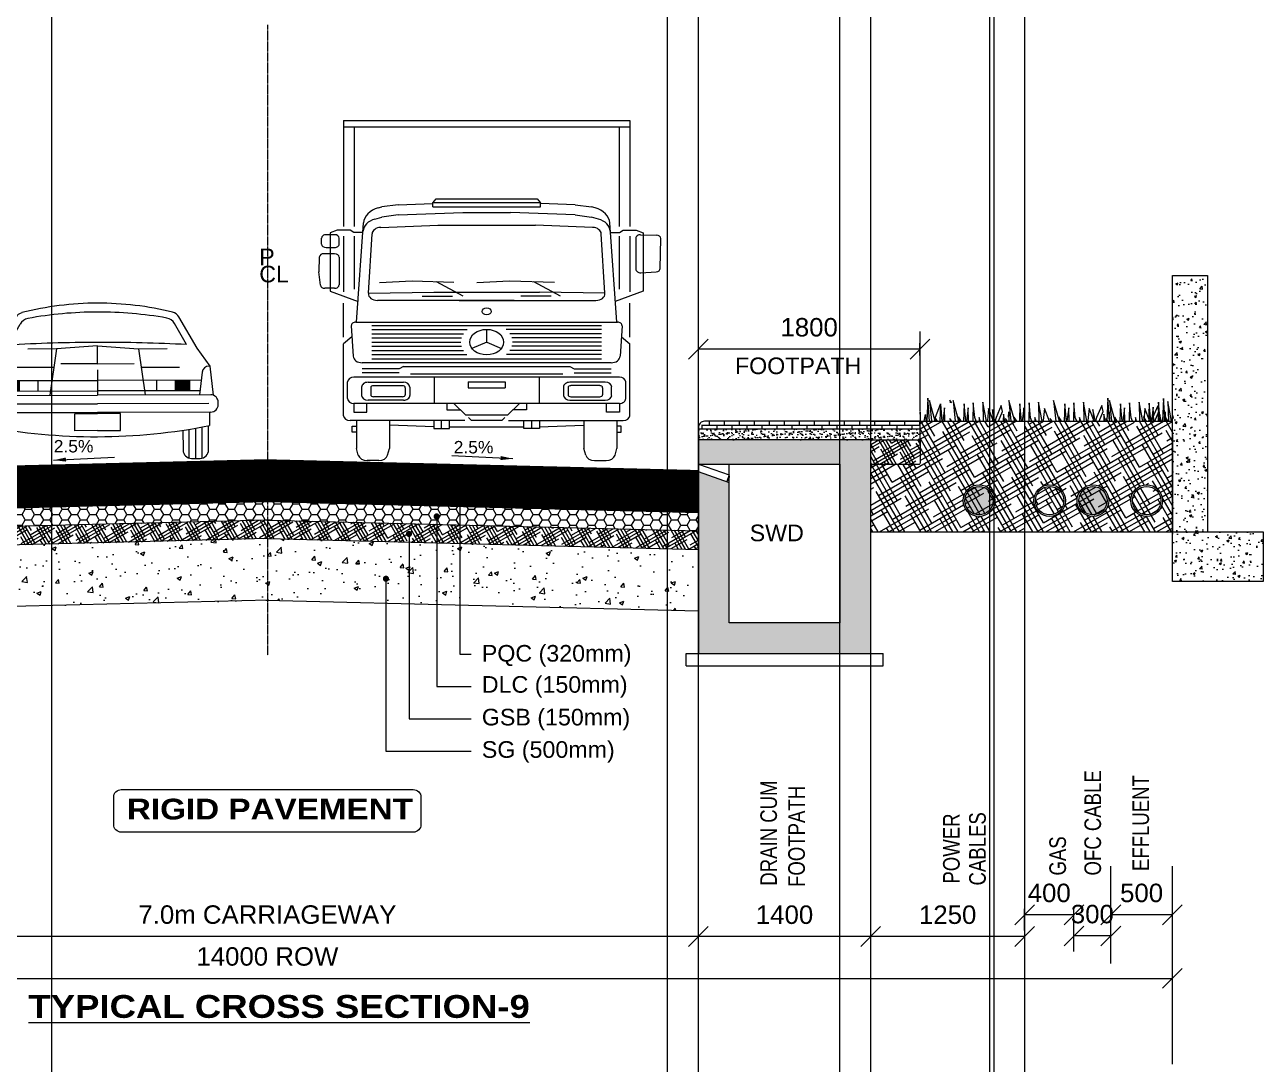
# Model space of a CAD drawing. Header units: inches. Extents: x 1863003 to 1881330, y 133141 to 515800.
# Drawn here: x 1870421 to 1880480, y 314156 to 322600 of the extents above; entities that cross this region are included whole.
import ezdxf

# ---------------------------------------------------------------- set-up
doc = ezdxf.new("R2010")
doc.units = ezdxf.units.IN
doc.header["$MEASUREMENT"] = 0
doc.linetypes.add('CENTERX2', pattern=[4, 2.5, -0.5, 0.5, -0.5])
doc.layers.get('0').update_dxf_attribs({"color": 4, "linetype": 'ELEC_LINE', "lineweight": 13})
doc.layers.get('Defpoints').update_dxf_attribs({"lineweight": 13})
for name, color, linetype, lineweight in [('DIM', 7, 'Continuous', 13), ('DIMEN', 7, 'Continuous', 13), ('HATCH', 252, 'Continuous', 13)]:
    doc.layers.add(name, color=color, linetype=linetype, lineweight=lineweight)
doc.styles.add('AB', font='ariblk.ttf')
doc.styles.add('ARIAL', font='arial.ttf')
doc.styles.get("Standard").update_dxf_attribs({"font": 'romans.shx'})
doc.linetypes.add('ELEC_LINE', pattern='A,12.7,-5.08,["EL",Standard,S=2.54,R=0,X=-2.54,Y=-1.27],-5.08', length=22.86)
doc.dimstyles.get("Standard").update_dxf_attribs({"dimtxt": 180, "dimasz": 160, "dimexe": 50, "dimexo": 50, "dimgap": 100, "dimtad": 1, "dimdec": 0, "dimzin": 0, "dimdsep": 46, "dimtxsty": 'ARIAL', "dimcen": 0.09, "dimclrd": 256, "dimclre": 256, "dimclrt": 256, "dimadec": 0, "dimazin": 0, "dimtm": 1e-09, "dimtfac": 1, "dimtdec": 0, "dimtofl": 0, "dimtmove": 0, "dimatfit": 3, "dimfxl": 0, "dimtolj": 1, "dimtzin": 0, "dimlwd": 9, "dimlwe": -1, "dimarcsym": 0})
pattern_1 = [(50, (0, -193200.05), (358.63009, -31.376067), [37.5, -412.5]), (355, (0, -193200.05), (-69.37567, 376.09607), [30, -330]), (100.451444, (29.9, -193202.67), (289.254423, 344.719995), [31.870096, -350.571056]), (46.1842, (0, -193100.05), (533.62067, -82.75964), [56.25, -618.75]), (96.635635, (44.47, -193106.95), (467.33097, 487.0593), [47.80517, -525.85688]), (351.184164, (0, -193100.05), (467.33097, 487.0593), [45, -495]), (21, (50, -193125.05), (298.453526, -201.309445), [37.5, -412.5]), (326, (50, -193125.05), (121.657666, 362.57502), [30, -330]), (71.451445, (74.87, -193141.83), (420.11119, 161.265576), [31.870095, -350.571056]), (37.5, (0, -193200.05), (6.079928, 166.446927), [0, -326, 0, -335, 0, -331.25]), (7.5, (0, -193200.05), (131.534769, 197.205856), [0, -191, 0, -318.5, 0, -126.25]), (327.5, (-111.5, -193200.05), (266.911218, -11.277436), [0, -125, 0, -390, 0, -517.5]), (317.5, (-161.5, -193200.05), (291.593085, 50.05249), [0, -162.5, 0, -259, 0, -367.5])]
pattern_2 = [(30, (0, -193200.055), (74.10254038, 71.6506351), [400, -200]), (120, (0, -193200.055), (28.3493649, -99.10254038), [400, -200])]
pattern_3 = [(0, (0, -193200.055), (75, 43.3012702), [50, -100]), (120, (0, -193200.055), (-75, 43.3012702), [50, -100]), (60, (0, -193200.055), (2e-14, 86.6025404), [-100, 50])]
pattern_4 = [(45, (0, -193200.0548), (-0.8838834765, 0.8838834765), [])]

# ---------------------------------------------------------------- blocks, each defined once
blk = doc.blocks.new('ca')
at = {"color": 8}
for p, q in [((-28.87, 25.62), (-23.64, 34.63)), ((-25.85, 26.63), (-22.36, 32.7)), ((25.85, 26.63), (22.36, 32.7)), ((28.87, 25.62), (23.64, 34.63)), ((-32.64, 20.39), (-28.87, 25.62)), ((-11.87, 25.46), (-20.19, 25.46)), ((-11.87, 25.46), (-13.81, 12.06)), ((0, 26.33), (-11.87, 25.46)), ((0, 26.33), (11.87, 25.46)), ((0, 21.14), (0, 26.33)), ((11.87, 25.46), (13.81, 12.06)), ((11.87, 25.46), (20.19, 25.46)), ((32.64, 20.39), (28.87, 25.62)), ((-33.58, 11.92), (-32.64, 20.39)), ((-32.64, 20.39), (-32.28, 20.39)), ((-30.3, 18.62), (-29.57, 12.06)), ((-12.64, 20.11), (-23.75, 20.11)), ((0, 21.14), (-10.62, 21.14)), ((0, 21.14), (10.62, 21.14)), ((0, 19.41), (0, 12.06)), ((12.64, 20.11), (23.75, 20.11)), ((30.3, 18.62), (29.57, 12.06)), ((32.64, 20.39), (32.28, 20.39)), ((33.58, 11.92), (32.64, 20.39)), ((-30.05, 16.33), (0, 16.33)), ((-26.76, 13.26), (-26.76, 16.33)), ((-22.56, 13.26), (-22.56, 16.33)), ((-17.19, 13.26), (-17.19, 16.33)), ((30.05, 16.33), (0, 16.33)), ((17.19, 13.26), (17.19, 16.33)), ((22.56, 13.26), (22.56, 16.33)), ((26.76, 13.26), (26.76, 16.33)), ((-32.79, 12.06), (0, 12.06)), ((-29.71, 13.26), (0, 13.26)), ((29.71, 13.26), (0, 13.26)), ((32.79, 12.06), (0, 12.06)), ((-34.95, 9.21), (-34.95, 9.91)), ((-32.26, 9.56), (0, 9.56)), ((32.26, 9.56), (0, 9.56)), ((34.95, 9.21), (34.95, 9.91)), ((-32.79, 7.05), (0, 7.05)), ((-32.41, 7.05), (-32.41, 3.13)), ((-6.6, 1.76), (-6.6, 6.69)), ((-6.6, 6.69), (0, 6.69)), ((32.79, 7.05), (0, 7.05)), ((6.6, 6.69), (0, 6.69)), ((6.6, 1.76), (6.6, 6.69)), ((32.41, 7.05), (32.41, 3.13)), ((-32.09, -3.91), (-32.09, 3.06)), ((-30.28, -6.26), (-30.28, 2.73)), ((-28.4, -6.35), (-28.4, 2.4)), ((-26.52, -6.26), (-26.52, 2.09)), ((-24.71, 1.81), (-24.71, -3.91)), ((0, 1.76), (-6.6, 1.76)), ((0, 1.76), (6.6, 1.76)), ((24.71, 1.81), (24.71, -3.91)), ((26.52, -6.26), (26.52, 2.09)), ((28.4, -6.35), (28.4, 2.4)), ((30.28, -6.26), (30.28, 2.73)), ((32.09, -3.91), (32.09, 3.06)), ((-27.15, -6.35), (-29.66, -6.35)), ((27.15, -6.35), (29.66, -6.35))]:
    blk.add_line(p, q, dxfattribs=at)
for centre, radius, start, end in [((-21.11, 33.15), 2.93, 104.0557, 149.858), ((0, -51.16), 89.85, 90, 104.0557), ((0, -77.34), 113.45, 90, 100.1965), ((0, -51.16), 89.85, 75.9443, 90), ((0, -77.34), 113.45, 79.8035, 90), ((21.11, 33.15), 2.93, 30.142, 75.9443), ((-19.5, 31.06), 3.3, 100.1965, 150.1888), ((19.5, 31.06), 3.3, 29.8112, 79.8035), ((0, -444.78), 472.11, 90, 93.1382), ((0, -444.78), 472.11, 86.8618, 90), ((-32.28, 18.4), 1.99, 6.3627, 90), ((32.28, 18.4), 1.99, 90, 173.6373), ((-32.79, 9.91), 2.16, 90, 180), ((32.79, 9.91), 2.16, 0, 90), ((-32.79, 9.21), 2.16, 180, 270), ((32.79, 9.21), 2.16, 270, 0), ((0, 169.59), 169.59, 258.9833, 270), ((0, 169.59), 169.59, 270, 281.0167), ((-29.66, -3.91), 2.44, 180, 270), ((-27.15, -3.91), 2.44, 270, 0), ((27.15, -3.91), 2.44, 180, 270), ((29.66, -3.91), 2.44, 270, 0)]:
    blk.add_arc(centre, radius, start, end, dxfattribs=at)
for points in [[(-22.56, 13.26), (-22.56, 16.33), (-26.76, 13.26), (-26.76, 16.33)], [(22.56, 13.26), (22.56, 16.33), (26.76, 13.26), (26.76, 16.33)]]:
    blk.add_solid(points, dxfattribs=at)
blk = doc.blocks.new('_Oblique')
at = {"color": 0, "linetype": 'ByBlock', "lineweight": -2}
blk.add_line((-0.5, -0.5), (0.5, 0.5), dxfattribs=at)
blk = doc.blocks.new('*D133')
at = {"layer": 'Defpoints', "color": 0, "ltscale": 0.02}
for p in [(1878942, 315198), (1878942, 315021), (1879242, 315021)]:
    blk.add_point(p, dxfattribs=at)
at = {"layer": 'DIMEN', "ltscale": 0.02}
for p, q in [((1878942, 315071), (1878942, 315248)), ((1879242, 315071), (1879242, 315248))]:
    blk.add_line(p, q, dxfattribs=at)
at = {"layer": 'DIMEN', "lineweight": 9, "ltscale": 0.02}
blk.add_line((1879242, 315198), (1878942, 315198), dxfattribs=at)
at = {"layer": 'DIMEN', "lineweight": 9, "ltscale": 0.02, "xscale": 160, "yscale": 160, "zscale": 160, "rotation": 180}
blk.add_blockref('_Oblique', (1878942, 315198), dxfattribs=at)
at = {"layer": 'DIMEN', "lineweight": 9, "ltscale": 0.02, "xscale": 160, "yscale": 160, "zscale": 160}
blk.add_blockref('_Oblique', (1879242, 315198), dxfattribs=at)
at = {"layer": 'DIMEN', "ltscale": 0.02, "insert": (1879092, 315375), "char_height": 150, "attachment_point": 5, "style": 'ARIAL'}
blk.add_mtext('\\A1;300', dxfattribs=at)
blk = doc.blocks.new('*D134')
at = {"layer": 'Defpoints', "color": 0, "ltscale": 0.02}
for p in [(1875892, 315194), (1875892, 315194), (1877292, 315194)]:
    blk.add_point(p, dxfattribs=at)
at = {"layer": 'DIMEN', "lineweight": 9, "ltscale": 0.02}
blk.add_line((1877292, 315194), (1875892, 315194), dxfattribs=at)
at = {"layer": 'DIMEN', "lineweight": 9, "ltscale": 0.02, "xscale": 160, "yscale": 160, "zscale": 160, "rotation": 180}
blk.add_blockref('_Oblique', (1875892, 315194), dxfattribs=at)
at = {"layer": 'DIMEN', "lineweight": 9, "ltscale": 0.02, "xscale": 160, "yscale": 160, "zscale": 160}
blk.add_blockref('_Oblique', (1877292, 315194), dxfattribs=at)
at = {"layer": 'DIMEN', "ltscale": 0.02, "insert": (1876592, 315370), "char_height": 150, "attachment_point": 5, "style": 'ARIAL'}
blk.add_mtext('\\A1;1400', dxfattribs=at)
blk = doc.blocks.new('*D135')
at = {"layer": 'Defpoints', "color": 0, "ltscale": 0.02}
for p in [(1868892, 315194), (1868892, 315194), (1875892, 315194)]:
    blk.add_point(p, dxfattribs=at)
at = {"layer": 'DIMEN', "lineweight": 9, "ltscale": 0.02}
blk.add_line((1875892, 315194), (1868892, 315194), dxfattribs=at)
at = {"layer": 'DIMEN', "lineweight": 9, "ltscale": 0.02, "xscale": 160, "yscale": 160, "zscale": 160, "rotation": 180}
blk.add_blockref('_Oblique', (1868892, 315194), dxfattribs=at)
at = {"layer": 'DIMEN', "lineweight": 9, "ltscale": 0.02, "xscale": 160, "yscale": 160, "zscale": 160}
blk.add_blockref('_Oblique', (1875892, 315194), dxfattribs=at)
at = {"layer": 'DIMEN', "ltscale": 0.02, "insert": (1872392, 315371), "char_height": 150, "attachment_point": 5, "style": 'ARIAL'}
blk.add_mtext('\\A1;7.0m CARRIAGEWAY', dxfattribs=at)
blk = doc.blocks.new('*D137')
at = {"layer": 'Defpoints', "color": 0, "ltscale": 0.02}
for p in [(1879742, 314853), (1865742, 314676), (1879742, 314676)]:
    blk.add_point(p, dxfattribs=at)
at = {"layer": 'DIMEN', "ltscale": 0.02}
for p, q in [((1865742, 314726), (1865742, 314903)), ((1879742, 314726), (1879742, 314903))]:
    blk.add_line(p, q, dxfattribs=at)
at = {"layer": 'DIMEN', "lineweight": 9, "ltscale": 0.02}
blk.add_line((1865742, 314853), (1879742, 314853), dxfattribs=at)
at = {"layer": 'DIMEN', "lineweight": 9, "ltscale": 0.02, "xscale": 160, "yscale": 160, "zscale": 160, "rotation": 180}
blk.add_blockref('_Oblique', (1865742, 314853), dxfattribs=at)
at = {"layer": 'DIMEN', "lineweight": 9, "ltscale": 0.02, "xscale": 160, "yscale": 160, "zscale": 160}
blk.add_blockref('_Oblique', (1879742, 314853), dxfattribs=at)
at = {"layer": 'DIMEN', "ltscale": 0.02, "insert": (1872392, 315031), "char_height": 150, "attachment_point": 5, "style": 'ARIAL'}
blk.add_mtext('\\A1;14000 ROW', dxfattribs=at)
blk = doc.blocks.new('A$C9c4fc737')
at = {"color": 8, "linetype": 'Continuous'}
for p, q in [((10.81, 147.25), (134.61, 147.25)), ((10.81, 147.25), (10.81, 101.32)), ((134.61, 147.25), (134.61, 101.32)), ((10.81, 144.51), (134.61, 144.51)), ((15.3, 144.51), (15.3, 101.32)), ((130.12, 144.51), (130.12, 101.32)), ((49.37, 111.54), (50.8, 113.23)), ((50.8, 113.23), (94.62, 113.23)), ((94.62, 113.23), (96.05, 111.54)), ((25.8, 109.39), (27.36, 109.83)), ((34.43, 110.74), (27.36, 109.83)), ((34.43, 110.74), (49.37, 111.31)), ((34.43, 106.31), (62.34, 107.37)), ((96.05, 111.54), (49.37, 111.54)), ((49.37, 109.85), (49.37, 111.54)), ((49.37, 109.85), (96.05, 109.85)), ((62.34, 107.37), (83.08, 107.37)), ((110.99, 106.31), (83.08, 107.37)), ((96.05, 109.85), (96.05, 111.54)), ((110.99, 110.74), (96.05, 111.31)), ((110.99, 110.74), (118.06, 109.83)), ((119.62, 109.39), (118.06, 109.83)), ((16.44, 59.91), (19.43, 102.86)), ((24.28, 104.53), (27.36, 105.4)), ((26.84, 100.94), (51.62, 101.91)), ((34.43, 106.31), (27.36, 105.4)), ((51.62, 101.91), (93.8, 101.91)), ((118.58, 100.94), (93.8, 101.91)), ((110.99, 106.31), (118.06, 105.4)), ((121.14, 104.53), (118.06, 105.4)), ((128.98, 59.91), (125.99, 102.86)), ((6.95, 97.77), (3.23, 97.77)), ((7.94, 99.79), (4.91, 98.57)), ((4.91, 98.57), (4.91, 73.4)), ((13.61, 99.79), (7.94, 99.79)), ((10.81, 97.14), (10.81, 73.11)), ((15.22, 98.75), (13.61, 99.79)), ((19.14, 98.75), (15.22, 98.75)), ((15.3, 97.14), (15.3, 74.19)), ((21.52, 72.39), (23.11, 98.13)), ((123.9, 72.39), (122.31, 98.13)), ((126.28, 98.75), (130.2, 98.75)), ((130.12, 97.14), (130.12, 74.19)), ((130.2, 98.75), (131.81, 99.79)), ((131.81, 99.79), (137.47, 99.79)), ((134.61, 97.14), (134.61, 73.11)), ((137.47, 99.79), (140.51, 98.57)), ((139.33, 97.75), (146.14, 97.59)), ((140.51, 98.57), (140.51, 73.4)), ((1.26, 93.72), (1.26, 96.29)), ((3.23, 92.24), (6.95, 92.24)), ((8.92, 93.72), (8.92, 96.29)), ((137.3, 96.27), (137.3, 82.8)), ((147.86, 83.19), (148.05, 96.09)), ((0.28, 88.12), (0, 81.69)), ((6.89, 89.49), (2.28, 89.54)), ((8.82, 88.01), (8.82, 76.04)), ((0.75, 75.9), (0, 81.69)), ((139.43, 81.33), (146.05, 81.73)), ((40.46, 77.69), (26.35, 76.89)), ((58.43, 77.1), (40.46, 77.69)), ((62.54, 71.12), (51.02, 77.34)), ((82.52, 77.69), (68.41, 76.89)), ((102.04, 77.05), (82.52, 77.69)), ((104.6, 71.12), (93.07, 77.34)), ((6.86, 74.57), (2.71, 74.57)), ((4.91, 73.4), (17.06, 68.86)), ((21.52, 72.39), (49.8, 72.94)), ((44.75, 71.12), (57.89, 71.12)), ((49.8, 72.94), (95.62, 72.94)), ((100.67, 71.12), (87.53, 71.12)), ((123.9, 72.39), (95.62, 72.94)), ((140.51, 73.4), (128.36, 68.86)), ((10.81, 53.4), (10.81, 68.16)), ((84.58, 69.3), (25.46, 69.3)), ((60.84, 69.3), (119.96, 69.3)), ((134.61, 53.4), (134.61, 68.16)), ((16.09, 59.91), (129.33, 59.91)), ((14.13, 58.37), (14.94, 45.14)), ((23.02, 58.5), (122.4, 58.5)), ((23.02, 56.7), (64.22, 56.7)), ((23.02, 54.9), (62.65, 54.9)), ((72.71, 51.27), (72.71, 56.78)), ((122.4, 56.7), (81.2, 56.7)), ((122.4, 54.9), (82.76, 54.9)), ((131.29, 58.37), (130.48, 45.14)), ((14.42, 53.54), (10.81, 50.56)), ((10.81, 19.41), (10.81, 50.56)), ((23.02, 53.1), (61.82, 53.1)), ((23.02, 51.3), (61.55, 51.3)), ((23.02, 49.5), (61.8, 49.5)), ((72.71, 51.27), (66.34, 48.51)), ((72.71, 51.27), (79.07, 48.51)), ((122.4, 53.1), (83.6, 53.1)), ((122.4, 49.5), (83.62, 49.5)), ((122.4, 51.3), (83.87, 51.3)), ((131, 53.54), (134.61, 50.56)), ((134.61, 19.41), (134.61, 50.56)), ((23.02, 47.7), (62.62, 47.7)), ((23.02, 45.9), (64.15, 45.9)), ((23.02, 44.1), (122.4, 44.1)), ((122.4, 45.9), (81.27, 45.9)), ((122.4, 47.7), (82.8, 47.7)), ((34.85, 39.77), (18.76, 39.77)), ((34.85, 37.93), (18.76, 37.93)), ((126.55, 42.33), (18.87, 42.33)), ((36.74, 40.77), (34.85, 39.77)), ((36.74, 40.77), (108.68, 40.77)), ((108.68, 40.77), (110.57, 39.77)), ((110.57, 39.77), (126.66, 39.77)), ((110.57, 37.93), (126.66, 37.93)), ((12.51, 26.79), (12.51, 34.02)), ((130.15, 36.08), (15.27, 36.08)), ((21.36, 33.89), (36.69, 33.89)), ((23.73, 32.42), (36.29, 32.42)), ((39.79, 37.5), (105.63, 37.5)), ((49.99, 36.08), (49.99, 24.73)), ((64.75, 34.1), (64.75, 31.54)), ((64.75, 34.1), (80.67, 34.1)), ((80.67, 34.1), (80.67, 31.54)), ((95.43, 36.08), (95.43, 24.73)), ((124.06, 33.89), (108.73, 33.89)), ((121.69, 32.42), (109.13, 32.42)), ((132.91, 26.79), (132.91, 34.02)), ((18.61, 28.18), (18.61, 31.83)), ((22.54, 31.53), (22.54, 28.48)), ((36.29, 27.59), (23.73, 27.59)), ((37.48, 31.53), (37.48, 28.48)), ((39.44, 31.83), (39.44, 28.18)), ((64.75, 31.54), (80.67, 31.54)), ((105.98, 31.83), (105.98, 28.18)), ((107.94, 31.53), (107.94, 28.48)), ((109.13, 27.59), (121.69, 27.59)), ((122.87, 31.53), (122.87, 28.48)), ((126.81, 28.18), (126.81, 31.83)), ((130.15, 24.73), (15.27, 24.73)), ((15.27, 24.73), (15.27, 20.89)), ((20.84, 20.89), (20.84, 24.73)), ((36.69, 26.11), (21.36, 26.11)), ((55.48, 24.73), (55.48, 21.89)), ((55.48, 21.89), (61.43, 21.89)), ((58.51, 24.73), (63.62, 19.76)), ((86.91, 24.73), (81.8, 19.76)), ((89.94, 21.89), (83.99, 21.89)), ((89.94, 24.73), (89.94, 21.89)), ((108.73, 26.11), (124.06, 26.11)), ((124.58, 20.89), (124.58, 24.73)), ((130.15, 24.73), (130.15, 20.89)), ((63.24, 17.35), (13.57, 17.35)), ((15.27, 20.89), (20.84, 20.89)), ((16.3, 17.35), (16.3, 5.28)), ((30.68, 17.35), (30.68, 5.28)), ((49.8, 17.35), (49.8, 13.94)), ((53.21, 13.94), (53.21, 17.35)), ((56.61, 13.94), (56.61, 17.35)), ((63.62, 19.76), (81.8, 19.76)), ((66.1, 17.35), (64.8, 18.61)), ((79.32, 17.35), (66.1, 17.35)), ((79.32, 17.35), (80.62, 18.61)), ((82.18, 17.35), (131.85, 17.35)), ((88.81, 13.94), (88.81, 17.35)), ((92.21, 13.94), (92.21, 17.35)), ((95.62, 17.35), (95.62, 13.94)), ((114.74, 17.35), (114.74, 5.28)), ((130.15, 20.89), (124.58, 20.89)), ((129.12, 17.35), (129.12, 5.28)), ((14.52, 12.33), (14.52, 14.95)), ((14.52, 14.95), (16.3, 14.95)), ((16.3, 12.33), (14.52, 12.33)), ((49.8, 14.65), (30.87, 15.36)), ((49.8, 13.94), (56.61, 13.94)), ((56.61, 14.65), (88.81, 14.65)), ((95.62, 13.94), (88.81, 13.94)), ((95.62, 14.65), (114.55, 15.36)), ((130.9, 14.95), (129.12, 14.95)), ((129.12, 12.33), (130.9, 12.33)), ((130.9, 12.33), (130.9, 14.95)), ((17.14, 2.34), (16.3, 5.28)), ((25.99, 0), (20.99, 0)), ((29.84, 2.34), (30.68, 5.28)), ((115.58, 2.34), (114.74, 5.28)), ((119.43, 0), (124.43, 0)), ((128.28, 2.34), (129.12, 5.28))]:
    blk.add_line(p, q, dxfattribs=at)
for centre, major_axis, start_param, end_param in [((29.26, 102.48), (9.84, 0), 1.929567, 3.089386), ((116.16, 102.48), (-9.84, 0), 3.193799, 4.353618), ((27.05, 99), (7.87, 0), 1.929567, 3.089386), ((118.37, 99), (7.87, 0), 0.052207, 1.212026), ((3.23, 96.29), (1.97, 0), 1.570796, 3.141593), ((6.95, 96.29), (1.97, 0), 0, 1.570796), ((27.04, 97.99), (-3.94, 0), -1.51867, -0.04621), ((118.38, 97.99), (3.94, 0), 0.04621, 1.51867), ((139.27, 96.27), (1.97, 0), 1.538549, 3.141593), ((146.08, 96.11), (1.97, 0), -0.010752, 1.538549), ((3.23, 93.72), (-1.97, 0), 0, 1.570796), ((6.95, 93.72), (-1.97, 0), 1.570796, 3.141593), ((2.25, 88.07), (-1.97, 0), 4.697006, 6.25023), ((6.86, 88.01), (1.97, 0), 0, 1.555413), ((139.27, 82.8), (-1.97, 0), 0, 1.650626), ((145.89, 83.2), (-1.97, 0), 1.650626, 3.13084), ((2.71, 76.04), (-1.97, 0), 0.096474, 1.570796), ((6.86, 76.04), (-1.97, 0), 1.570796, 3.141593), ((25.46, 72.26), (-3.94, 0), -0.04621, 1.570796), ((119.96, 72.26), (3.94, 0), 4.712389, 6.329395), ((72.71, 64.59), (-2, 0), 3.141593, 9.424778), ((16.09, 58.44), (-1.97, 0), -1.570796, 0.046121), ((129.33, 58.44), (1.97, 0), -0.046121, 1.570796), ((18.87, 45.28), (3.94, 0), 3.187714, 4.712389), ((126.55, 45.28), (-3.94, 0), 1.570796, 3.095472), ((15.27, 34.02), (-2.76, 0), -1.570796, 0), ((21.36, 31.83), (2.76, 0), 1.570796, 3.141593), ((23.73, 31.53), (-1.18, 0), -1.570796, 0), ((36.29, 31.53), (1.18, 0), 0, 1.570796), ((36.69, 31.83), (2.76, 0), 0, 1.570796), ((108.73, 31.83), (2.76, 0), 1.570796, 3.141593), ((109.13, 31.53), (1.18, 0), 1.570796, 3.141593), ((121.69, 31.53), (-1.18, 0), 3.141593, 4.712389), ((124.06, 31.83), (-2.76, 0), 3.141593, 4.712389), ((130.15, 34.02), (2.76, 0), 0, 1.570796), ((21.36, 28.18), (-2.76, 0), 0, 1.570796), ((23.73, 28.48), (1.18, 0), 3.141593, 4.712389), ((36.29, 28.48), (-1.18, 0), 1.570796, 3.141593), ((36.69, 28.18), (-2.76, 0), 1.570796, 3.141593), ((108.73, 28.18), (-2.76, 0), 0, 1.570796), ((109.13, 28.48), (1.18, 0), 3.141593, 4.712389), ((121.69, 28.48), (1.18, 0), 4.712389, 6.283185), ((124.06, 28.18), (2.76, 0), 4.712389, 6.283185), ((15.27, 26.79), (2.76, 0), 3.141593, 4.712389), ((130.15, 26.79), (-2.76, 0), 1.570796, 3.141593), ((13.57, 19.41), (-2.76, 0), 0, 1.570796), ((131.85, 19.41), (2.76, 0), 4.712389, 6.283185), ((20.99, 2.95), (-3.94, 0), 0.210626, 1.570796), ((25.99, 2.95), (3.94, 0), 4.712389, 6.072559), ((119.43, 2.95), (-3.94, 0), 0.210626, 1.570796), ((124.43, 2.95), (3.94, 0), 4.712389, 6.072559)]:
    blk.add_ellipse(centre, major_axis=major_axis, ratio=0.75, start_param=start_param, end_param=end_param, dxfattribs=at)
blk.add_ellipse((72.71, 51.27), major_axis=(7.35, 0), ratio=0.75, dxfattribs=at)
blk = doc.blocks.new('*D138')
at = {"layer": 'Defpoints', "color": 0, "ltscale": 0.02}
for p in [(1878542, 315370), (1878542, 315194), (1878942, 315194)]:
    blk.add_point(p, dxfattribs=at)
at = {"layer": 'DIMEN', "ltscale": 0.02}
for p, q in [((1878542, 315244), (1878542, 315420)), ((1878942, 315244), (1878942, 315420))]:
    blk.add_line(p, q, dxfattribs=at)
at = {"layer": 'DIMEN', "lineweight": 9, "ltscale": 0.02}
blk.add_line((1878942, 315370), (1878542, 315370), dxfattribs=at)
at = {"layer": 'DIMEN', "lineweight": 9, "ltscale": 0.02, "xscale": 160, "yscale": 160, "zscale": 160, "rotation": 180}
blk.add_blockref('_Oblique', (1878542, 315370), dxfattribs=at)
at = {"layer": 'DIMEN', "lineweight": 9, "ltscale": 0.02, "xscale": 160, "yscale": 160, "zscale": 160}
blk.add_blockref('_Oblique', (1878942, 315370), dxfattribs=at)
at = {"layer": 'DIMEN', "ltscale": 0.02, "insert": (1878742, 315547), "char_height": 150, "attachment_point": 5, "style": 'ARIAL'}
blk.add_mtext('\\A1;400', dxfattribs=at)
blk = doc.blocks.new('*D139')
at = {"layer": 'Defpoints', "color": 0, "ltscale": 0.02}
for p in [(1877292, 315194), (1877292, 315194), (1878542, 315194)]:
    blk.add_point(p, dxfattribs=at)
at = {"layer": 'DIMEN', "lineweight": 9, "ltscale": 0.02}
blk.add_line((1878542, 315194), (1877292, 315194), dxfattribs=at)
at = {"layer": 'DIMEN', "lineweight": 9, "ltscale": 0.02, "xscale": 160, "yscale": 160, "zscale": 160, "rotation": 180}
blk.add_blockref('_Oblique', (1877292, 315194), dxfattribs=at)
at = {"layer": 'DIMEN', "lineweight": 9, "ltscale": 0.02, "xscale": 160, "yscale": 160, "zscale": 160}
blk.add_blockref('_Oblique', (1878542, 315194), dxfattribs=at)
at = {"layer": 'DIMEN', "ltscale": 0.02, "insert": (1877917, 315370), "char_height": 150, "attachment_point": 5, "style": 'ARIAL'}
blk.add_mtext('\\A1;1250', dxfattribs=at)
blk = doc.blocks.new('*D132')
at = {"layer": 'Defpoints', "color": 0, "ltscale": 0.02}
for p in [(1879242, 315370), (1879242, 315194), (1879742, 315194)]:
    blk.add_point(p, dxfattribs=at)
at = {"layer": 'DIMEN', "ltscale": 0.02}
for p, q in [((1879242, 315244), (1879242, 315420)), ((1879742, 315244), (1879742, 315420))]:
    blk.add_line(p, q, dxfattribs=at)
at = {"layer": 'DIMEN', "lineweight": 9, "ltscale": 0.02}
blk.add_line((1879742, 315370), (1879242, 315370), dxfattribs=at)
at = {"layer": 'DIMEN', "lineweight": 9, "ltscale": 0.02, "xscale": 160, "yscale": 160, "zscale": 160, "rotation": 180}
blk.add_blockref('_Oblique', (1879242, 315370), dxfattribs=at)
at = {"layer": 'DIMEN', "lineweight": 9, "ltscale": 0.02, "xscale": 160, "yscale": 160, "zscale": 160}
blk.add_blockref('_Oblique', (1879742, 315370), dxfattribs=at)
at = {"layer": 'DIMEN', "ltscale": 0.02, "insert": (1879492, 315547), "char_height": 150, "attachment_point": 5, "style": 'ARIAL'}
blk.add_mtext('\\A1;500', dxfattribs=at)
blk = doc.blocks.new('*D335')
at = {"layer": 'Defpoints', "color": 0, "ltscale": 0.02}
for p in [(1875892, 319965), (1875892, 319865), (1877692, 319865)]:
    blk.add_point(p, dxfattribs=at)
at = {"layer": 'DIMEN', "ltscale": 0.02}
for p, q in [((1875892, 319915), (1875892, 320015)), ((1877692, 319915), (1877692, 320015))]:
    blk.add_line(p, q, dxfattribs=at)
at = {"layer": 'DIMEN', "lineweight": 9, "ltscale": 0.02}
blk.add_line((1877692, 319965), (1875892, 319965), dxfattribs=at)
at = {"layer": 'DIMEN', "lineweight": 9, "ltscale": 0.02, "xscale": 160, "yscale": 160, "zscale": 160, "rotation": 180}
blk.add_blockref('_Oblique', (1875892, 319965), dxfattribs=at)
at = {"layer": 'DIMEN', "lineweight": 9, "ltscale": 0.02, "xscale": 160, "yscale": 160, "zscale": 160}
blk.add_blockref('_Oblique', (1877692, 319965), dxfattribs=at)
at = {"layer": 'DIMEN', "ltscale": 0.02, "insert": (1876792, 320142), "char_height": 150, "attachment_point": 5, "style": 'ARIAL'}
blk.add_mtext('\\A1;1800', dxfattribs=at)

msp = doc.modelspace()

# ---------------------------------------------------------------- hatches: boundary and pattern name
at = {"layer": 'DIM', "linetype": 'Continuous'}
h = msp.add_hatch(dxfattribs=at)
h.set_pattern_fill('AR-CONC')
h.set_pattern_definition([(50, (250, -193050.05), (182.184669, -15.939086), [19.05, -209.55]), (355, (250, -193050.05), (-35.243421, 191.056845), [15.24, -167.640584]), (100.451445, (265.18, -193051.38), (146.941247, 175.117752), [16.190009, -178.090245]), (46.1842, (250, -192999.25), (271.07904, -42.042328), [28.575, -314.325]), (96.635558, (272.6, -193002.76), (237.404134, 247.426125), [24.285023, -267.13561]), (351.184151, (250, -192999.25), (237.404134, 247.426125), [22.859967, -251.45973]), (21, (275.4, -193011.95), (151.614391, -102.265198), [19.05, -209.55]), (326, (275.4, -193011.95), (61.802028, 184.187966), [15.24, -167.64]), (71.451445, (288.03, -193020.48), (213.41642, 81.922769), [16.190009, -178.089938]), (37.5, (250, -193050.055), (3.0886033, 84.5550389), [0, -165.608, 0, -170.18, 0, -168.275]), (7.5, (250, -193050.055), (66.8196625, 100.180575), [0, -97.028, 0, -161.798, 0, -64.135]), (327.5, (193.36, -193050.055), (135.5905952, -5.728744), [0, -63.5, 0, -198.12, 0, -262.89]), (317.5, (167.96, -193050.05), (148.1291814, 25.426491), [0, -82.55, 0, -131.572, 0, -186.69])])
h.paths.add_polyline_path([(1880026.8, 320564.1), (1879742.3, 320564.1), (1879742.3, 319435.4), (1879748.8, 319505.7), (1879742.3, 319283.6), (1879742.3, 318480.1), (1880026.8, 318480.1)])
h.paths.add_polyline_path([(1880479.8, 318480.1), (1879742.3, 318480.1), (1879742.3, 318077.7), (1880479.8, 318077.7)])
h = msp.add_hatch(dxfattribs=at)
h.set_pattern_fill('AR-BRSTD', scale=0.6)
h.set_pattern_definition([(0, (0, -192942.444), (0, 40.64508), []), (90, (0, -192942.444), (-60.96, 40.64508), [40.64508, -40.64508])])
h.paths.add_polyline_path([(1875892.3, 319319.2), (1875942.3, 319379.2), (1877692.3, 319379.2), (1877692.3, 319319.2)])
at = {"layer": 'DIM', "linetype": 'Continuous', "ltscale": 0.02}
h = msp.add_hatch(dxfattribs=at)
h.set_pattern_fill('HOUND', color=31, scale=600, angle=30, style=0)
h.set_pattern_definition([(30, (0, 150), (111.1538106, 107.47595264), [600, -300]), (120, (0, 150), (42.52404736, -148.6538106), [600, -300])])
h.paths.add_polyline_path([(1878301.2, 319379.2), (1878301, 319378.4), (1878300.8, 319379.2), (1877692.3, 319379.2), (1877692.3, 319236.8), (1877692.3, 319037.8, -0.4142136), (1877682.3, 319027.8), (1877292.3, 319027.8), (1877292.3, 318480.1), (1879742.3, 318480.1), (1879742.3, 319379.2), (1879571.6, 319379.2), (1879571.1, 319377.2), (1879570.6, 319379.2), (1879118, 319379.2), (1879117.8, 319378.4), (1879117.6, 319379.2)])
h.paths.add_polyline_path([(1878874.5, 318734.5, -1), (1878616, 318734.5, -1)], flags=16)
h.paths.add_polyline_path([(1878860.5, 318734.5, -1), (1878630, 318734.5, -1)], flags=0)
h.paths.add_polyline_path([(1878300.8, 318734.5, -1), (1878042.3, 318734.5, -1)], flags=16)
h.paths.add_polyline_path([(1878286.7, 318734.5, -1), (1878056.3, 318734.5, -1)], flags=0)
h.paths.add_polyline_path([(1879225.8, 318734.5, -1), (1878967.4, 318734.5, -1)], flags=16)
h.paths.add_polyline_path([(1879211.8, 318734.5, -1), (1878981.4, 318734.5, -1)], flags=0)
h.paths.add_polyline_path([(1879662.2, 318734.5, -1), (1879403.8, 318734.5, -1)], flags=16)
h.paths.add_polyline_path([(1879648.2, 318734.5, -1), (1879417.8, 318734.5, -1)], flags=0)
at = {"layer": 'DIM', "linetype": 'Continuous'}
h = msp.add_hatch(dxfattribs=at)
h.set_pattern_fill('AR-SAND')
h.set_pattern_definition([(37.5, (0, -192942.444), (-1.6000313, 48.9413237), [0, -38.608, 0, -43.18, 0, -41.275]), (7.5, (0, -192942.444), (44.9523283, 71.68251), [0, -20.828, 0, -34.798, 0, -13.335]), (327.5, (-31.24, -192942.444), (79.099237, 0.1437185), [0, -12.7, 0, -45.72, 0, -59.69]), (317.5, (-31.24, -192942.444), (76.3556452, 22.2929323), [0, -6.35, 0, -29.972, 0, -34.29])])
h.paths.add_polyline_path([(1875892.3, 319229.2), (1875892.3, 319319.2), (1877692.3, 319319.2), (1877692.3, 319229.2)])
h = msp.add_hatch(dxfattribs=at)
h.set_pattern_fill('AR-CONC', scale=10)
h.set_pattern_definition([(50, (0, 0), (71.7260183, -6.2752135), [7.5, -82.5]), (355, (0, 0), (-13.8751334, 75.2192134), [6, -66]), (100.4514445, (5.98, -0.52), (57.8508847, 68.943999), [6.3740192, -70.1142112]), (46.1842, (0, 20), (106.724133, -16.551928), [11.25, -123.75]), (96.6356355, (8.89, 18.62), (93.4661946, 97.41186), [9.561034, -105.171376]), (351.184164, (0, 20), (93.4661945, 97.41186), [9, -99]), (21, (10, 15), (59.6907052, -40.261889), [7.5, -82.5]), (326, (10, 15), (24.3315332, 72.5150045), [6, -66]), (71.4514447, (14.974, 11.645), (84.0222377, 32.2531153), [6.374019, -70.1142112]), (37.5, (0, 0), (1.21598553, 33.2893854), [0, -65.2, 0, -67, 0, -66.25]), (7.5, (0, 0), (26.30695374, 39.4411712), [0, -38.2, 0, -63.7, 0, -25.25]), (327.5, (-22.3, 0), (53.3822436, -2.25548717), [0, -25, 0, -78, 0, -103.5]), (317.5, (-32.3, 0), (58.3186169, 10.0104982), [0, -32.5, 0, -51.8, 0, -73.5])])
h.paths.add_polyline_path([(1877292.3, 319229.2), (1875892.3, 319229.2), (1875892.3, 319031.7), (1877042.3, 319031.7), (1877042.3, 317742), (1876142.3, 317742), (1876142.3, 318883.3), (1875892.3, 318971.6), (1875892.3, 317492), (1877292.3, 317492)])
at = {"layer": 'DIM', "linetype": 'Continuous', "ltscale": 0.02}
h = msp.add_hatch(dxfattribs=at)
h.set_pattern_fill('HOUND', color=130, scale=400, angle=30, style=0)
h.set_pattern_definition([(30, (0, -192942.444), (74.10254038, 71.6506351), [400, -200]), (120, (0, -192942.444), (28.3493649, -99.10254038), [400, -200])])
h.paths.add_polyline_path([(1877292.3, 319029.2), (1877292.3, 319229.2), (1877692.3, 319229.2), (1877692.3, 319200.4), (1877692.3, 319029.2)])
at = {"layer": 'DIM', "linetype": 'Continuous'}
h = msp.add_hatch(color=7, dxfattribs=at)
h.dxf.hatch_style = 1
h.paths.add_polyline_path([(1878056.3, 318734.5, 1), (1878286.7, 318734.5, 1)])
h = msp.add_hatch(color=7, dxfattribs=at)
h.dxf.hatch_style = 1
h.paths.add_polyline_path([(1878981.4, 318734.5, 1), (1879211.8, 318734.5, 1)])
at = {"layer": 'DIM', "linetype": 'Continuous', "ltscale": 0.02}
h = msp.add_hatch(dxfattribs=at)
h.set_pattern_fill('HONEY', color=31, scale=400, style=0)
h.set_pattern_definition(pattern_3)
h.paths.add_polyline_path([(1868892.3, 318639.1), (1872392.3, 318726.6), (1872392.3, 318576.6), (1868892.3, 318489)])
h = msp.add_hatch(dxfattribs=at)
h.set_pattern_fill('HONEY', color=31, scale=400, style=0)
h.set_pattern_definition(pattern_3)
h.paths.add_polyline_path([(1872392.3, 318726.6), (1872392.3, 318576.6), (1875892.3, 318489), (1875892.3, 318639.1)])
h = msp.add_hatch(dxfattribs=at)
h.set_pattern_fill('HOUND', color=130, scale=400, angle=30, style=0)
h.set_pattern_definition(pattern_2)
h.paths.add_polyline_path([(1868892.3, 318489), (1872392.3, 318576.6), (1872392.3, 318426.5), (1868892.3, 318339)])
h = msp.add_hatch(dxfattribs=at)
h.set_pattern_fill('HOUND', color=130, scale=400, angle=30, style=0)
h.set_pattern_definition(pattern_2)
h.paths.add_polyline_path([(1872392.3, 318576.6), (1872392.3, 318426.5), (1875892.3, 318339), (1875892.3, 318489)])
h = msp.add_hatch(dxfattribs=at)
h.set_pattern_fill('AR-CONC', scale=50, style=0)
h.set_pattern_definition(pattern_1)
h.paths.add_polyline_path([(1868892.3, 318339), (1872392.3, 318426.5), (1872392.3, 317926.4), (1868892.3, 317838.8)])
h = msp.add_hatch(dxfattribs=at)
h.set_pattern_fill('AR-CONC', scale=50, style=0)
h.set_pattern_definition(pattern_1)
h.paths.add_polyline_path([(1875892.3, 318339), (1872392.3, 318426.5), (1872392.3, 317926.4), (1875892.3, 317838.8)])
at = {"layer": 'HATCH', "linetype": 'Continuous', "ltscale": 0.02}
h = msp.add_hatch(dxfattribs=at)
h.set_pattern_fill('ANSI31', color=141, scale=10)
h.set_pattern_definition(pattern_4)
h.paths.add_polyline_path([(1868892.3, 318971.6), (1868892.3, 318979.2), (1872392.3, 319066.7), (1872392.3, 318726.6), (1868892.3, 318639.1)])
h = msp.add_hatch(dxfattribs=at)
h.set_pattern_fill('ANSI31', color=141, scale=10)
h.set_pattern_definition(pattern_4)
h.paths.add_polyline_path([(1875892.3, 318971.6), (1875892.3, 318979.2), (1872392.3, 319066.7), (1872392.3, 318726.6), (1875892.3, 318639.1)])

# ---------------------------------------------------------------- linework, layer by layer
at = {"color": 7, "linetype": 'Continuous', "ltscale": 0.02}
msp.add_line((1877292.3, 317492), (1877292.3, 319229.2), dxfattribs=at)
at = {"color": 8, "linetype": 'Continuous', "ltscale": 0.02}
for p in [(1870642.3, 502880.9), (1875642.3, 502880.9), (1875642.3, 502880.9), (1875892.3, 502880.9), (1877042.3, 502880.9), (1877292.3, 500369.9), (1878259.2, 500590.1), (1878293.4, 500590.1), (1878542.3, 500369.9)]:
    msp.add_xline(p, (0, 1), dxfattribs=at)
at = {"color": 66, "linetype": 'Continuous', "lineweight": 9, "ltscale": 0.25, "flags": 128}
for points in [[(1877768.9, 319379.2), (1877756.4, 319566.8), (1877746.8, 319379.2)], [(1879230.4, 319379.2), (1879217.9, 319566.8), (1879208.3, 319379.2)], [(1879683.7, 319379.2), (1879671.2, 319565.6), (1879661.6, 319379.2)], [(1877695.9, 319413.7), (1877694.4, 319456.4), (1877692.3, 319379.2)], [(1877816.6, 319379.2), (1877768.9, 319547), (1877786.2, 319379.2)], [(1877817.5, 319414), (1877858.4, 319518.3), (1877867.9, 319421), (1877868.4, 319414)], [(1877872.5, 319379.2), (1877859.3, 319520.9), (1877854.5, 319379.2)], [(1877872.5, 319379.2), (1877859.3, 319520.9), (1877854.5, 319379.2)], [(1877894.9, 319379.2), (1877891.9, 319487.4), (1877877.6, 319379.2)], [(1877894.9, 319379.2), (1877891.9, 319487.4), (1877877.6, 319379.2)], [(1877949.8, 319529.2), (1877933.7, 319552), (1877937, 319529.2)], [(1878008.4, 319379.2), (1877960.3, 319548.2), (1877977.8, 319379.2)], [(1878064, 319379.2), (1878050.8, 319522.1), (1878045.9, 319379.2)], [(1878086.4, 319379.2), (1878083.3, 319488.7), (1878068.9, 319379.2)], [(1878148.9, 319379.2), (1878136.6, 319409.7), (1878124.9, 319529.4), (1878121.9, 319379.2)], [(1878231.5, 319379.2), (1878202.3, 319535.2), (1878205.3, 319379.2)], [(1878289.9, 319379.2), (1878248.8, 319483.8), (1878239.3, 319386.4), (1878238.9, 319379.2)], [(1878329.6, 319379.2), (1878362.5, 319459.5), (1878352.6, 319506.4), (1878309.6, 319409.8), (1878301, 319378.4), (1878280.3, 319475.2), (1878283.3, 319407.8), (1878278.6, 319379.2)], [(1878411.3, 319413.9), (1878412.8, 319456.7), (1878415, 319379.2)], [(1878461.3, 319379.2), (1878413.6, 319547), (1878431, 319379.2)], [(1878517.2, 319379.2), (1878504.1, 319520.9), (1878499.2, 319379.2)], [(1878539.7, 319379.2), (1878536.6, 319487.4), (1878522.3, 319379.2)], [(1878601.7, 319379.2), (1878589.9, 319408.4), (1878578.2, 319528.1), (1878575.2, 319379.2)], [(1878684.6, 319379.2), (1878655.6, 319534), (1878658.6, 319379.2)], [(1878742.7, 319379.2), (1878702.1, 319482.6), (1878692.6, 319385.2), (1878692.3, 319379.2)], [(1878825.2, 319379.2), (1878777.1, 319548.2), (1878794.6, 319379.2)], [(1878880.8, 319379.2), (1878867.6, 319522.1), (1878862.7, 319379.2)], [(1878903.2, 319379.2), (1878900.1, 319488.7), (1878885.7, 319379.2)], [(1878965.7, 319379.2), (1878953.4, 319409.7), (1878941.7, 319529.4), (1878938.7, 319379.2)], [(1879048.3, 319379.2), (1879019.1, 319535.2), (1879022.1, 319379.2)], [(1879106.7, 319379.2), (1879065.6, 319483.8), (1879056.1, 319386.4), (1879055.7, 319379.2)], [(1879146.4, 319379.2), (1879179.3, 319459.5), (1879169.4, 319506.4), (1879126.4, 319409.8), (1879117.8, 319378.4), (1879097.1, 319475.2), (1879100.1, 319407.8), (1879095.4, 319379.2)], [(1879228.1, 319413.9), (1879229.6, 319456.7), (1879231.8, 319379.2)], [(1879278.1, 319379.2), (1879230.4, 319547), (1879247.8, 319379.2)], [(1879334, 319379.2), (1879320.9, 319520.9), (1879316, 319379.2)], [(1879356.5, 319379.2), (1879353.4, 319487.4), (1879339.1, 319379.2)], [(1879418.5, 319379.2), (1879406.7, 319408.4), (1879395, 319528.1), (1879392, 319379.2)], [(1879501.4, 319379.2), (1879472.4, 319534), (1879475.4, 319379.2)], [(1879559.5, 319379.2), (1879518.9, 319482.6), (1879509.4, 319385.2), (1879509.1, 319379.2)], [(1879600.2, 319379.2), (1879632.6, 319458.3), (1879622.7, 319505.1), (1879579.7, 319408.6), (1879571.1, 319377.2), (1879550.4, 319473.9), (1879553.4, 319406.6), (1879548.9, 319379.2)], [(1879568.3, 319379.2), (1879554.7, 319526.1), (1879549.6, 319379.2)], [(1879590.4, 319379.2), (1879587.2, 319492.7), (1879572.3, 319379.2)], [(1879654.4, 319379.2), (1879640.5, 319413.7), (1879628.8, 319533.3), (1879625.7, 319379.2)], [(1879681.4, 319412.7), (1879682.9, 319455.5), (1879685, 319379.2)], [(1879736.1, 319379.2), (1879706.2, 319539.2), (1879709.3, 319379.2)], [(1877725.7, 319379.2), (1877738.2, 319435.6), (1877739.8, 319379.2)], [(1877833.3, 319379.2), (1877812.2, 319414), (1877819.5, 319379.2)], [(1877833.3, 319379.2), (1877812.2, 319414), (1877819.5, 319379.2)], [(1877949.8, 319379.2), (1877933.7, 319402), (1877937, 319379.2)], [(1878025.5, 319379.2), (1878003.7, 319415.3), (1878011.3, 319379.2)], [(1878182.1, 319379.2), (1878171.5, 319410.5), (1878171.6, 319379.2)], [(1878381.6, 319379.2), (1878369.1, 319435.8), (1878367.5, 319379.2)], [(1878402.2, 319379.2), (1878386.9, 319400.7), (1878390.1, 319379.2)], [(1878478, 319379.2), (1878457, 319414), (1878464.3, 319379.2)], [(1878635, 319379.2), (1878624.8, 319409.3), (1878624.9, 319379.2)], [(1878766.6, 319379.2), (1878750.5, 319402), (1878753.8, 319379.2)], [(1878842.3, 319379.2), (1878820.5, 319415.3), (1878828.1, 319379.2)], [(1878998.9, 319379.2), (1878988.3, 319410.5), (1878988.4, 319379.2)], [(1879198.4, 319379.2), (1879185.9, 319435.8), (1879184.3, 319379.2)], [(1879219, 319379.2), (1879203.7, 319400.7), (1879206.9, 319379.2)], [(1879294.8, 319379.2), (1879273.8, 319414), (1879281.1, 319379.2)], [(1879451.8, 319379.2), (1879441.6, 319409.3), (1879441.7, 319379.2)], [(1879531.8, 319379.2), (1879507.6, 319419.2), (1879516, 319379.2)], [(1879651.4, 319379.2), (1879639.2, 319434.6), (1879637.6, 319379.2)], [(1879687.4, 319379.2), (1879675.4, 319414.5), (1879675.6, 319379.2)], [(1879706.5, 319379.2), (1879687.6, 319406), (1879691.5, 319379.2)]]:
    msp.add_lwpolyline(points, dxfattribs=at)
at = {"color": 7, "linetype": 'Continuous', "ltscale": 0.02}
msp.add_lwpolyline([(1877692.3, 319379.2), (1875942.3, 319379.2, 0.4142136), (1875892.3, 319329.2), (1875892.3, 317492)], format="xyb", dxfattribs=at)
for points in [[(1877692.3, 319236.8), (1877692.3, 319379.2)], [(1877292.3, 319229.2), (1875892.3, 319229.2)], [(1875892.3, 319031.7), (1877042.3, 319031.7)], [(1877042.3, 319031.7), (1877042.3, 317742), (1876142.3, 317742), (1876142.3, 319031.7)], [(1875792.3, 317392), (1875792.3, 317492)], [(1875792.3, 317492), (1877392.3, 317492)], [(1877392.3, 317392), (1877392.3, 317492)], [(1875792.3, 317392), (1877392.3, 317392)]]:
    msp.add_lwpolyline(points, dxfattribs=at)
at = {"color": 6, "linetype": 'Continuous', "ltscale": 0.02}
for points in [[(1872392.3, 319066.7), (1868892.3, 318979.2)], [(1872392.3, 319066.7), (1875892.3, 318979.2)], [(1872392.3, 318726.6), (1868892.3, 318639.1)], [(1872392.3, 318726.6), (1875892.3, 318639.1)], [(1872392.3, 318576.6), (1868892.3, 318489)], [(1872392.3, 318576.6), (1875892.3, 318489)], [(1872392.3, 318426.5), (1868892.3, 318339)], [(1872392.3, 318426.5), (1875892.3, 318339)], [(1872404.8, 317926.7), (1868892.3, 317838.8), (1868892.3, 317921.6)], [(1872379.8, 317926.7), (1875892.3, 317838.8), (1875892.3, 317921.6)]]:
    msp.add_lwpolyline(points, dxfattribs=at)
at = {"color": 8, "linetype": 'Continuous', "ltscale": 0.02}
for points in [[(1875892.3, 314973.4), (1875892.3, 315765.8)], [(1877292.3, 314973.4), (1877292.3, 315765.8)], [(1878542.3, 314973.4), (1878542.3, 315765.8)], [(1879242.3, 314973.4), (1879242.3, 315765.8)], [(1879742.3, 314156.2), (1879742.3, 315765.8)]]:
    msp.add_lwpolyline(points, dxfattribs=at)
at = {"layer": 'DIM', "color": 1, "linetype": 'CENTERX2'}
msp.add_lwpolyline([(1872392.3, 322600.4), (1872392.3, 317478.9)], dxfattribs=at)
at = {"layer": 'DIM', "color": 7, "linetype": 'Continuous'}
for points in [[(1879742.3, 318480.1), (1879742.3, 320564.1), (1880026.8, 320564.1), (1880026.8, 318480.1)], [(1875892.3, 319319.2), (1877692.3, 319319.2)], [(1879742.3, 319271.6), (1879742.3, 318480.1)], [(1877292.3, 319229.2), (1877692.3, 319229.2)], [(1875890.4, 318972.3), (1876142.3, 318883.3)], [(1875892.3, 319031.7), (1876142.3, 318943.4)], [(1876142.3, 318943.4), (1876123.4, 318890)], [(1877292.3, 318480.1), (1879992.3, 318480.1)], [(1879742.3, 318480.1), (1880479.8, 318480.1), (1880479.8, 318077.7), (1879742.3, 318077.7), (1879742.3, 318480.1)]]:
    msp.add_lwpolyline(points, dxfattribs=at)
at = {"layer": 'DIM', "color": 8, "linetype": 'Continuous'}
for points in [[(1877692.3, 319461.4), (1877692.3, 320107.6)], [(1875892.3, 319319.4), (1875892.3, 319965.5)]]:
    msp.add_lwpolyline(points, dxfattribs=at)
at = {"layer": 'DIM', "color": 83, "linetype": 'Continuous'}
msp.add_lwpolyline([(1877292.3, 319379.2), (1879742.3, 319379.2)], dxfattribs=at)
at = {"layer": 'DIM', "color": 7, "linetype": 'Continuous'}
msp.add_lwpolyline([(1877692.3, 319236.8), (1877692.3, 319037.8, -0.4142136), (1877682.3, 319027.8), (1877292.3, 319027.8)], format="xyb", dxfattribs=at)
for centre, radius in [((1878171.5, 318734.5), 129.2), ((1878171.5, 318734.5), 115.2), ((1879096.6, 318734.5), 129.2), ((1879096.6, 318734.5), 115.2)]:
    msp.add_circle(centre, radius, dxfattribs=at)
at = {"layer": 'DIM', "color": 4, "linetype": 'Continuous'}
for centre, radius in [((1878745.3, 318734.5), 129.2), ((1878745.3, 318734.5), 115.2), ((1879533, 318734.5), 129.2), ((1879533, 318734.5), 115.2)]:
    msp.add_circle(centre, radius, dxfattribs=at)
at = {"layer": 'DIM', "color": 7, "linetype": 'Continuous'}
msp.add_arc((1876093.6, 318930.6), 50.4, 306.33638, 14.78327, dxfattribs=at)
at = {"layer": 'DIMEN', "lineweight": 5}
msp.add_lwpolyline([(1871205.7, 316387.3), (1873577.1, 316387.3, -0.4142136), (1873639, 316325.4), (1873639, 316103.1, -0.4142136), (1873577.1, 316041.2), (1871205.7, 316041.2, -0.4142136), (1871143.9, 316103.1), (1871143.9, 316325.4, -0.4142136)], format="xyb", close=True, dxfattribs=at)

# ---------------------------------------------------------------- block references
at = {"color": 2, "linetype": 'Continuous', "ltscale": 0.02, "xscale": 18.76445229989112, "yscale": 18.76445229989112, "zscale": 18.76445229989112}
msp.add_blockref('A$C9c4fc737', (1872808.5, 319060.3), dxfattribs=at)
at = {"layer": 'DIM', "color": 7, "linetype": 'Continuous', "xscale": 28.04577624273334, "yscale": 28.04577624273334, "zscale": 28.04577624273334, "rotation": 0.1542392016107282}
msp.add_blockref('ca', (1871013.3, 319253.8), dxfattribs=at)

# ---------------------------------------------------------------- texts
at = {"layer": 'DIMEN', "linetype": 'Continuous', "style": 'ARIAL'}
for s, height, p in [('P', 135, (1872325.8, 320647.4)), ('CL', 135, (1872325.8, 320507.8)), ('FOOTPATH', 135, (1876189.3, 319762.4)), ('2.5%%%', 101.25, (1870656.7, 319126)), ('2.5%%%', 101.25, (1873905.2, 319118.3)), ('SWD', 135, (1876309, 318404.9)), ('PQC (320mm)', 135, (1874133.6, 317427)), ('DLC (150mm)', 135, (1874133.6, 317174.2)), ('GSB (150mm)', 135, (1874133.6, 316908.6)), ('SG (500mm)', 135, (1874133.6, 316645.5))]:
    msp.add_text(s, height=height, dxfattribs=at).set_placement(p)
at = {"layer": 'DIMEN', "linetype": 'Continuous', "style": 'ARIAL', "width": 0.8}
for s, p in [('OFC CABLE', (1879162.5, 315689.3)), ('DRAIN CUM', (1876530.5, 315606.4)), ('EFFLUENT', (1879552.4, 315725.4)), ('FOOTPATH', (1876757, 315596.3)), ('POWER', (1878014.4, 315623.6)), ('CABLES', (1878226.4, 315608.2)), ('GAS', (1878877.8, 315689.1))]:
    msp.add_text(s, height=135, rotation=90, dxfattribs=at).set_placement(p)
at = {"layer": 'DIMEN', "style": 'AB'}
for s, height, p in [('RIGID PAVEMENT', 168.75, (1871250.8, 316144.6)), ('%%UTYPICAL CROSS SECTION-9', 185.625, (1870450.7, 314532.8))]:
    msp.add_text(s, height=height, dxfattribs=at).set_placement(p)

# ---------------------------------------------------------------- dimensions: what is measured, and where the dimension line sits
at = {"layer": 'DIMEN', "ltscale": 0.02}
for p1, p2, distance, picture, middle in [((1877692.3, 319864.5), (1875892.3, 319864.5), -100.6, '*D335', (1876792.3, 320141.8)), ((1877292.3, 315193.6), (1875892.3, 315193.6), 0, '*D134', (1876592.3, 315370.2)), ((1878542.3, 315193.6), (1877292.3, 315193.6), 0, '*D139', (1877917.3, 315370.2))]:
    dim = msp.add_aligned_dim(p1=p1, p2=p2, distance=distance, dimstyle='Standard', override={"dimtxt": 150, "dimblk1": 'Oblique', "dimblk2": 'Oblique', "dimsah": 1}, dxfattribs=at)
    dim.commit()
    dim.dimension.update_dxf_attribs({"geometry": picture, "text_midpoint": middle})
for base, p1, p2, picture, middle in [((1878542.3, 315370.2), (1878942.3, 315193.6), (1878542.3, 315193.6), '*D138', (1878742.3, 315370.2)), ((1879242.3, 315370.2), (1879742.3, 315193.6), (1879242.3, 315193.6), '*D132', (1879492.3, 315370.2)), ((1878942.3, 315197.9), (1879242.3, 315021.3), (1878942.3, 315021.3), '*D133', (1879092.3, 315197.9))]:
    dim = msp.add_linear_dim(base=base, p1=p1, p2=p2, angle=180, dimstyle='Standard', override={"dimtxt": 150, "dimblk1": 'Oblique', "dimblk2": 'Oblique', "dimsah": 1}, dxfattribs=at)
    dim.commit()
    dim.dimension.update_dxf_attribs({"geometry": picture, "text_midpoint": middle, "dimtype": 161})
dim = msp.add_aligned_dim(p1=(1875892.3, 315193.6), p2=(1868892.3, 315193.6), distance=0, text='7.0m CARRIAGEWAY', dimstyle='Standard', override={"dimtxt": 150, "dimblk1": 'Oblique', "dimblk2": 'Oblique', "dimsah": 1}, dxfattribs=at)
dim.commit()
dim.dimension.update_dxf_attribs({"geometry": '*D135', "text_midpoint": (1872392.3, 315371.2)})
dim = msp.add_linear_dim(base=(1879742.3, 314853.3), p1=(1865742.3, 314675.7), p2=(1879742.3, 314675.7), angle=0, text='<> ROW', dimstyle='Standard', override={"dimtxt": 150, "dimblk1": 'Oblique', "dimblk2": 'Oblique', "dimsah": 1}, dxfattribs=at)
dim.commit()
dim.dimension.update_dxf_attribs({"geometry": '*D137', "text_midpoint": (1872392.3, 314853.3), "dimtype": 161})

# ---------------------------------------------------------------- leaders
at = {"layer": 'DIMEN', "lineweight": 9, "ltscale": 0.02}
for points, override in [([(1870655.6, 319063.5), (1871151.6, 319087.6)], {"dimasz": 100}), ([(1874385.6, 319075.5), (1873889.6, 319099.7)], {"dimasz": 100}), ([(1873954.6, 318865.2), (1873954.6, 317488.2), (1874046.9, 317488.2)], {"dimasz": 50, "dimldrblk": 'Dot'}), ([(1873767.1, 318606.2), (1873767.1, 317225.7), (1874046.9, 317225.7)], {"dimasz": 50, "dimldrblk": 'Dot'}), ([(1873542.1, 318464.5), (1873542.1, 316963.2), (1874046.9, 316963.2)], {"dimasz": 50, "dimldrblk": 'Dot'}), ([(1873354.6, 318100.1), (1873354.6, 316700.7), (1874046.9, 316700.7)], {"dimasz": 50, "dimldrblk": 'Dot'})]:
    msp.add_leader(points, dimstyle='Standard', override=override, dxfattribs=at)

doc.saveas('drawing.dxf')
